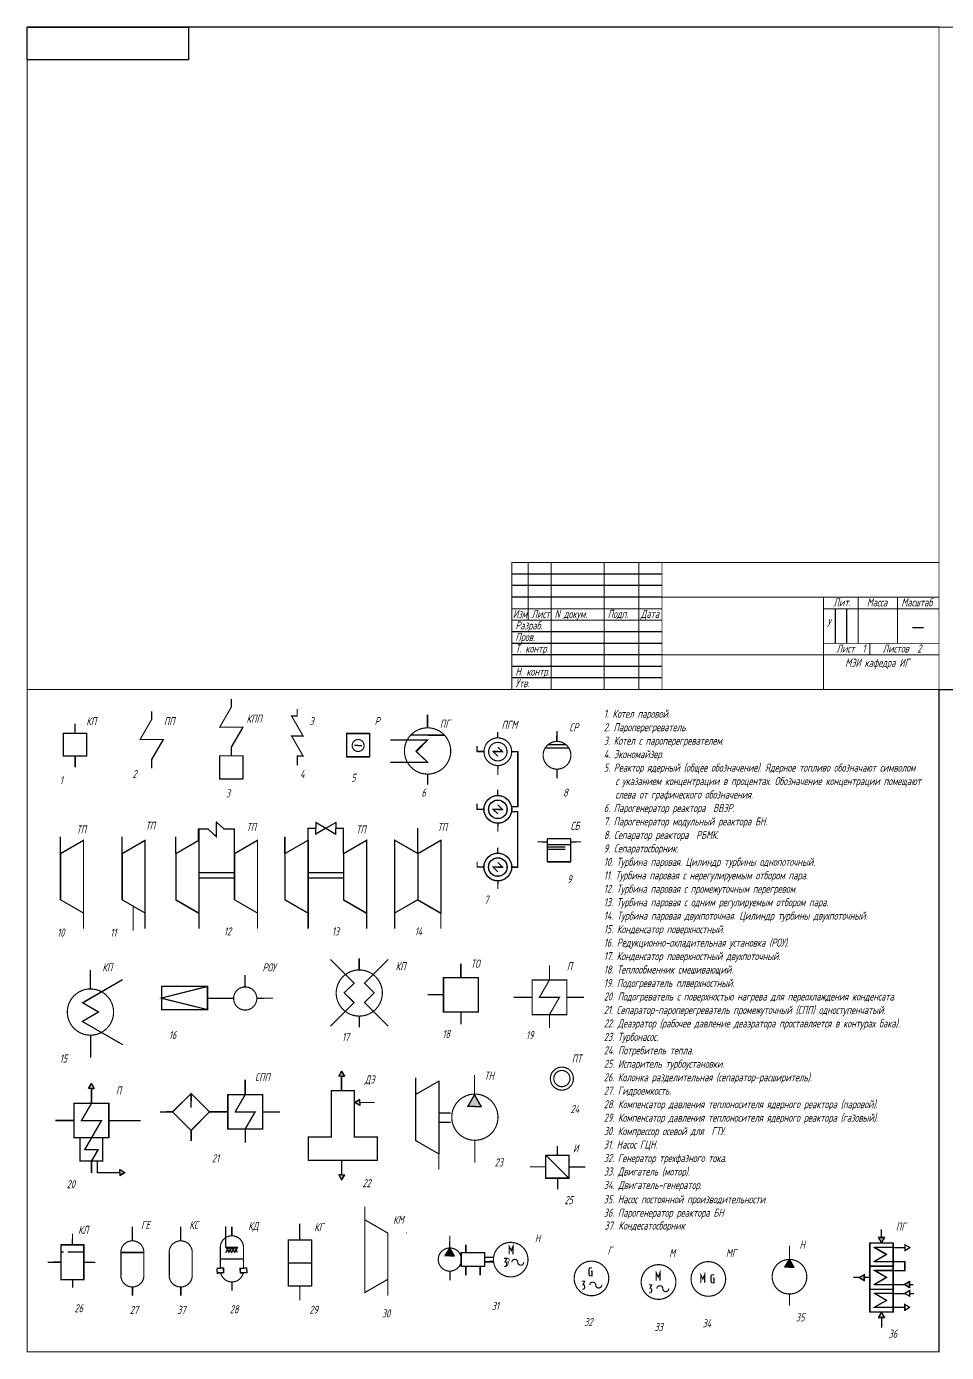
# Model space of a CAD drawing. Header units: inches. Extents: x -54 to 1606, y 287 to 862.
# Drawn here: x 816 to 1214, y 287 to 862 of the extents above; entities that cross this region are included whole.
import ezdxf

# ---------------------------------------------------------------- set-up
doc = ezdxf.new("R2010")
doc.units = ezdxf.units.IN
doc.header["$MEASUREMENT"] = 0
doc.linetypes.add('DASHED', pattern=[19.05, 12.7, -6.35])
for name, color, linetype in [('FORMAT', 7, 'Continuous'), ('LINE', 62, 'Continuous'), ('SPECIFIK', 7, 'Continuous')]:
    doc.layers.add(name, color=color, linetype=linetype)
doc.styles.add('simplex', font='simplex.shx', dxfattribs={"width": 0.7, "oblique": 15})

msp = doc.modelspace()

# ---------------------------------------------------------------- hatches: boundary and pattern name
at = {"layer": 'LINE', "ltscale": 0.6}
h = msp.add_hatch(color=256, dxfattribs=at)
h.paths.add_polyline_path([(953.71, 406.96), (952.46, 409.11), (951.22, 406.96)])
h.paths.add_polyline_path([(960.29, 396.76), (958.14, 395.52), (960.29, 394.27)])
h.paths.add_polyline_path([(952.46, 361.99), (953.71, 364.15), (951.22, 364.15)])
h.paths.add_polyline_path([(1012.94, 393.8), (1010.02, 398.86), (1007.1, 393.8)])
h = msp.add_hatch(color=256, dxfattribs=at)
h.paths.add_polyline_path([(844.05, 403.73), (842.8, 401.58), (844.05, 401.58), (845.29, 401.58)])
h.paths.add_polyline_path([(856.39, 363.94), (858.55, 365.18), (856.39, 366.43)])
h = msp.add_hatch(color=256, dxfattribs=at)
h.paths.add_polyline_path([(1185.07, 302.49), (1187.57, 302.49), (1186.32, 304.65)])
h.paths.add_polyline_path([(1187.57, 336.82), (1185.07, 336.82), (1186.32, 334.65)])
h.paths.add_polyline_path([(1176.7, 319.65), (1178.86, 318.4), (1178.86, 320.9)])
h.paths.add_polyline_path([(1198.51, 317.9), (1196.35, 316.65), (1198.51, 315.4)])
for points in [[(1001.25, 329.08), (999.31, 332.45), (997.36, 329.08)], [(1146.45, 327.52), (1144.5, 324.15), (1146.45, 324.15), (1148.39, 324.15)]]:
    msp.add_hatch(color=256, dxfattribs=at).paths.add_polyline_path(points)

# ---------------------------------------------------------------- linework, layer by layer
for p, q in [((1211.22, 574.45), (1606.22, 574.45)), ((1211.22, 287.45), (1211.22, 574.45))]:
    msp.add_line(p, q)
at = {"layer": 'FORMAT', "color": 7}
for p, q in [((1211.22, 861.45), (816.22, 861.45)), ((886.22, 847.45), (886.22, 861.45)), ((816.22, 847.45), (886.22, 847.45))]:
    msp.add_line(p, q, dxfattribs=at)
at = {"layer": 'FORMAT'}
for p, q in [((816.22, 847.45), (816.22, 861.45)), ((816.22, 861.45), (886.22, 861.45))]:
    msp.add_line(p, q, dxfattribs=at)
at = {"layer": 'FORMAT', "color": 0}
for p, q in [((1091.22, 624.45), (1026.22, 624.45)), ((1091.22, 619.45), (1026.22, 619.45)), ((1091.22, 614.45), (1026.22, 614.45)), ((1166.22, 609.45), (1166.22, 594.45)), ((1171.22, 609.45), (1171.22, 594.45)), ((1091.22, 599.45), (1026.22, 599.45)), ((1199.75, 601.35), (1204.48, 601.35)), ((1091.22, 594.45), (1026.22, 594.45)), ((1091.22, 589.45), (1026.22, 589.45)), ((1091.22, 584.45), (1026.22, 584.45)), ((1091.22, 579.45), (1026.22, 579.45))]:
    msp.add_line(p, q, dxfattribs=at)
at = {"layer": 'FORMAT', "linetype": 'Continuous', "const_width": 0.4}
for points in [[(816.22, 574.45), (1211.22, 574.45), (1211.22, 861.45), (816.22, 861.45)], [(1211.22, 574.45), (1606.22, 574.45), (1606.22, 861.45), (1211.22, 861.45)]]:
    msp.add_lwpolyline(points, close=True, dxfattribs=at)
at = {"layer": 'FORMAT', "color": 0, "linetype": 'Continuous', "const_width": 0.4}
msp.add_lwpolyline([(816.22, 574.45), (1211.22, 574.45), (1211.22, 861.45), (816.22, 861.45)], close=True, dxfattribs=at)
at = {"layer": 'FORMAT', "color": 0, "linetype": 'Continuous', "const_width": 0.5}
msp.add_lwpolyline([(1236.22, 861.45), (1236.22, 574.45), (1211.22, 574.45)], dxfattribs=at)
at = {"layer": 'FORMAT', "const_width": 0.5}
msp.add_lwpolyline([(1211.22, 861.45), (1236.22, 861.45)], dxfattribs=at)
at = {"layer": 'FORMAT', "color": 0, "const_width": 0.4}
for points in [[(1211.22, 629.45), (1026.22, 629.45), (1026.22, 574.45)], [(1033.22, 629.45), (1033.22, 604.45)], [(1043.22, 629.45), (1043.22, 574.45)], [(1066.22, 629.45), (1066.22, 574.45)], [(1081.22, 629.45), (1081.22, 574.45)], [(1091.22, 629.45), (1091.22, 574.45)], [(1091.22, 609.45), (1026.22, 609.45)], [(1211.22, 614.45), (1091.22, 614.45)], [(1161.22, 614.45), (1161.22, 574.45)], [(1211.22, 609.45), (1161.22, 609.45)], [(1176.22, 614.45), (1176.22, 594.45)], [(1193.22, 614.45), (1193.22, 594.45)], [(1091.22, 604.45), (1026.22, 604.45)], [(1211.22, 594.45), (1161.22, 594.45)], [(1181.22, 594.45), (1181.22, 589.45)], [(1211.22, 589.45), (1091.22, 589.45)]]:
    msp.add_lwpolyline(points, dxfattribs=at)
at = {"layer": 'LINE', "ltscale": 0.6}
for p, q in [((904.64, 570.22), (904.64, 566.76)), ((870.14, 564.88), (870.14, 561.41)), ((989.7, 557.79), (989.7, 563.48)), ((836.97, 555.54), (836.97, 559.54)), ((909.64, 558.1), (904.64, 549.44)), ((831.97, 545.54), (831.97, 555.54)), ((831.97, 555.54), (841.97, 555.54)), ((841.97, 555.54), (841.97, 545.54)), ((875.14, 552.75), (870.14, 544.09)), ((973.69, 552.59), (989.7, 552.59)), ((989.97, 554.72), (982.49, 554.72)), ((989.7, 552.59), (984.63, 547.79)), ((989.97, 554.72), (996.9, 554.72)), ((1020.12, 553.52), (1020.12, 555.91)), ((1045.74, 551.92), (1045.74, 554.31)), ((904.64, 549.44), (904.64, 545.68)), ((959.61, 550.2), (957.97, 550.2)), ((959.61, 550.2), (961.24, 550.2)), ((989.7, 542.99), (984.63, 547.79)), ((1011.17, 547.52), (1011.17, 549.88)), ((1014.12, 547.52), (1011.17, 547.52)), ((1020.12, 545.52), (1018.12, 547.52)), ((1020.12, 547.52), (1018.12, 547.52)), ((1020.12, 549.52), (1022.12, 547.52)), ((1020.12, 547.52), (1022.12, 547.52)), ((1026.12, 547.52), (1028.73, 547.52)), ((1028.73, 547.52), (1028.73, 523.63)), ((1040.67, 549.12), (1050.82, 549.12)), ((841.97, 545.54), (831.97, 545.54)), ((836.97, 545.54), (836.97, 540.87)), ((870.14, 544.09), (870.14, 540.34)), ((909.64, 545.68), (909.64, 535.68)), ((973.69, 542.99), (989.7, 542.99)), ((1020.12, 541.52), (1020.12, 540.11)), ((989.7, 537.79), (989.7, 533.25)), ((1045.74, 539.92), (1045.74, 538.51)), ((1020.12, 528.52), (1020.12, 530.91)), ((1020.12, 528.52), (1020.12, 530.91)), ((1011.17, 522.52), (1011.17, 524.88)), ((1011.17, 522.52), (1011.17, 524.88)), ((1020.12, 524.52), (1022.12, 522.52)), ((1020.12, 524.52), (1022.12, 522.52)), ((1028.73, 523.63), (1026.02, 523.63)), ((1014.12, 522.52), (1011.17, 522.52)), ((1014.12, 522.52), (1011.17, 522.52)), ((1020.12, 520.52), (1018.12, 522.52)), ((1020.12, 522.52), (1018.12, 522.52)), ((1020.12, 520.52), (1018.12, 522.52)), ((1020.12, 522.52), (1018.12, 522.52)), ((1020.12, 522.52), (1022.12, 522.52)), ((1020.12, 522.52), (1022.12, 522.52)), ((1028.73, 521.41), (1026.02, 521.41)), ((1028.73, 497.52), (1028.73, 521.41)), ((890.53, 514.04), (894.54, 514.04)), ((890.53, 509.24), (890.53, 514.04)), ((894.54, 514.04), (898.27, 510.57)), ((898.27, 510.57), (898.27, 516.98)), ((898.27, 516.98), (901.48, 514.04)), ((901.48, 514.04), (906.01, 514.04)), ((906.01, 503.37), (906.01, 514.04)), ((937.92, 514.31), (941.27, 514.31)), ((937.92, 509.14), (937.92, 514.31)), ((945.6, 514.31), (941.27, 516.81)), ((941.27, 516.81), (941.27, 514.35)), ((945.6, 514.31), (941.27, 511.81)), ((941.27, 511.81), (941.27, 514.27)), ((945.6, 514.31), (949.93, 516.81)), ((945.6, 514.31), (949.93, 511.81)), ((949.93, 516.81), (949.93, 514.35)), ((949.93, 514.31), (953.28, 514.31)), ((949.93, 511.81), (949.93, 514.27)), ((953.28, 503.37), (953.28, 514.31)), ((985.43, 503.37), (985.43, 514.31)), ((985.43, 503.37), (985.43, 514.31)), ((1020.12, 516.52), (1020.12, 515.11)), ((1020.12, 516.52), (1020.12, 515.11)), ((830.64, 503.37), (830.64, 510.57)), ((830.64, 503.37), (840.64, 509.14)), ((857.33, 503.37), (857.33, 510.57)), ((857.33, 503.37), (867.32, 509.14)), ((880.66, 503.37), (880.66, 510.57)), ((880.66, 503.37), (890.66, 509.14)), ((906.01, 503.37), (916.01, 509.14)), ((927.92, 503.37), (927.92, 510.57)), ((927.92, 503.37), (937.92, 509.14)), ((937.92, 509.14), (937.92, 477.6)), ((953.28, 503.37), (963.28, 509.14)), ((963.28, 509.14), (963.28, 477.6)), ((975.43, 509.14), (975.43, 477.6)), ((985.43, 503.37), (975.43, 509.14)), ((985.43, 503.37), (995.43, 509.14)), ((995.43, 509.14), (995.43, 477.6)), ((1020.12, 503.52), (1020.12, 505.91)), ((1020.12, 503.52), (1020.12, 505.91)), ((1039.19, 508.44), (1041.6, 508.44)), ((1041.6, 499.74), (1041.6, 509.74)), ((1051.6, 509.74), (1041.6, 509.74)), ((1041.6, 507.3), (1051.6, 507.3)), ((1051.6, 509.74), (1051.6, 499.74)), ((1051.6, 508.44), (1054.02, 508.44)), ((830.64, 503.37), (830.64, 483.37)), ((857.33, 503.37), (857.33, 483.37)), ((880.66, 503.37), (880.66, 483.37)), ((906.01, 503.37), (906.01, 483.37)), ((927.92, 503.37), (927.92, 483.37)), ((953.28, 503.37), (953.28, 483.37)), ((985.43, 503.37), (985.43, 483.37)), ((985.43, 503.37), (985.43, 483.37)), ((890.53, 495.1), (906.01, 495.1)), ((937.92, 495.1), (953.28, 495.1)), ((1014.12, 497.52), (1011.17, 497.52)), ((1014.12, 497.52), (1011.17, 497.52)), ((1020.12, 497.52), (1018.12, 497.52)), ((1020.12, 495.52), (1018.12, 497.52)), ((1020.12, 497.52), (1018.12, 497.52)), ((1020.12, 495.52), (1018.12, 497.52)), ((1020.12, 499.52), (1022.12, 497.52)), ((1020.12, 499.52), (1022.12, 497.52)), ((1020.12, 497.52), (1022.12, 497.52)), ((1020.12, 497.52), (1022.12, 497.52)), ((1026.12, 497.52), (1028.73, 497.52)), ((1051.6, 499.74), (1041.6, 499.74)), ((890.66, 492.84), (906.01, 492.84)), ((937.92, 492.84), (953.28, 492.84)), ((1020.12, 491.52), (1020.12, 490.11)), ((1020.12, 491.52), (1020.12, 490.11)), ((880.66, 483.37), (890.66, 477.6)), ((927.92, 483.37), (937.92, 477.6)), ((953.28, 483.37), (963.28, 477.6)), ((985.43, 483.37), (975.43, 477.6)), ((985.43, 483.37), (995.43, 477.6)), ((937.92, 477.6), (937.92, 470.83)), ((963.28, 477.6), (963.28, 470.83)), ((957.85, 447.2), (947.62, 457.43)), ((960.1, 452.99), (960.1, 457.89)), ((962.36, 447.2), (972.59, 457.43)), ((1004.14, 449.62), (1004.14, 455.66)), ((840.16, 438.74), (857.48, 448.74)), ((843.67, 444.69), (843.67, 452.82)), ((910.7, 445.55), (910.7, 450.69)), ((996.64, 449.62), (1011.64, 449.62)), ((996.64, 434.62), (996.64, 449.62)), ((1011.64, 449.62), (1011.64, 434.62)), ((894.41, 445.75), (874.41, 440.75)), ((894.41, 445.75), (874.41, 445.75)), ((874.41, 445.75), (874.41, 435.75)), ((894.41, 435.75), (894.41, 445.75)), ((953.6, 442.96), (957.85, 447.2)), ((953.6, 443.02), (957.85, 438.78)), ((966.6, 442.96), (962.36, 447.2)), ((966.6, 443.02), (962.36, 438.78)), ((847.18, 434.69), (840.16, 438.74)), ((874.41, 440.75), (894.41, 435.75)), ((894.41, 440.75), (905.71, 440.75)), ((915.7, 440.75), (918.71, 440.75)), ((957.85, 438.78), (947.62, 428.55)), ((962.36, 438.78), (972.59, 428.55)), ((996.64, 442.12), (989.76, 442.12)), ((847.18, 434.69), (840.16, 430.63)), ((874.41, 435.75), (894.41, 435.75)), ((960.1, 432.99), (960.1, 428.21)), ((1011.64, 434.62), (996.64, 434.62)), ((1004.14, 434.62), (1004.14, 429.49)), ((840.16, 430.63), (857.48, 420.63)), ((843.67, 424.69), (843.67, 414.95)), ((951.22, 406.96), (952.46, 409.11)), ((952.46, 409.11), (953.71, 406.96)), ((953.71, 406.96), (952.46, 409.11)), ((842.8, 401.58), (844.05, 403.73)), ((844.05, 403.73), (845.29, 401.58)), ((845.29, 401.58), (844.05, 403.73)), ((910.73, 398.94), (910.73, 405.34)), ((952.46, 406.96), (951.22, 406.96)), ((952.46, 400.55), (952.46, 406.96)), ((952.46, 406.96), (953.71, 406.96)), ((994.56, 404.77), (994.56, 373.23)), ((844.05, 401.58), (842.8, 401.58)), ((844.05, 401.58), (844.05, 395.17)), ((844.05, 395.17), (844.05, 401.58)), ((844.05, 401.58), (845.29, 401.58)), ((887.24, 399.42), (887.24, 396.27)), ((903.23, 383.94), (903.23, 398.94)), ((903.23, 398.94), (918.23, 398.94)), ((910.73, 398.94), (906.4, 391.44)), ((918.23, 398.94), (918.23, 383.94)), ((947.97, 400.55), (947.97, 380.55)), ((957.97, 400.55), (947.97, 400.55)), ((957.97, 380.55), (957.97, 400.55)), ((960.29, 396.76), (958.14, 395.52)), ((958.14, 395.52), (960.29, 396.76)), ((960.29, 395.52), (960.29, 396.76)), ((1007.1, 393.8), (1010.02, 398.86)), ((1010.02, 398.86), (1012.94, 393.8)), ((1012.94, 393.8), (1010.02, 398.86)), ((836.55, 380.17), (836.55, 395.17)), ((836.55, 395.17), (851.55, 395.17)), ((844.05, 395.17), (839.72, 387.67)), ((844.05, 395.17), (839.72, 387.67)), ((851.55, 395.17), (851.55, 380.17)), ((879.24, 391.42), (876.66, 391.42)), ((903.23, 391.44), (895.22, 391.44)), ((906.4, 391.44), (915.06, 391.44)), ((910.73, 383.94), (915.06, 391.44)), ((918.23, 391.44), (925.65, 391.44)), ((960.29, 394.27), (958.14, 395.52)), ((960.29, 395.52), (960.29, 394.27)), ((994.56, 391), (999.64, 391)), ((1010.02, 393.8), (1007.1, 393.8)), ((1010.02, 393.8), (1012.94, 393.8)), ((836.55, 387.67), (828.54, 387.67)), ((839.72, 387.67), (848.38, 387.67)), ((839.72, 387.67), (848.38, 387.67)), ((848.38, 387.67), (841.16, 375.17)), ((841.16, 375.17), (848.38, 387.67)), ((851.55, 387.67), (858.96, 387.67)), ((858.96, 387.67), (865.37, 387.67)), ((994.56, 387), (999.64, 387)), ((851.55, 380.17), (836.55, 380.17)), ((839.05, 380.17), (839.05, 370.17)), ((849.05, 370.17), (849.05, 380.24)), ((887.24, 383.42), (887.24, 378.83)), ((918.23, 383.94), (903.23, 383.94)), ((910.73, 383.94), (910.73, 378.13)), ((947.97, 380.55), (937.97, 380.55)), ((937.97, 380.55), (937.97, 370.55)), ((967.97, 380.55), (957.97, 380.55)), ((967.97, 370.55), (967.97, 380.55)), ((841.16, 375.17), (846.93, 375.17)), ((846.93, 375.17), (844.05, 370.17)), ((1045.94, 372.66), (1045.94, 376.66)), ((839.05, 370.17), (849.05, 370.17)), ((844.05, 370.17), (844.05, 365.09)), ((844.05, 370.17), (844.05, 365.09)), ((846.54, 370.2), (846.54, 365.18)), ((937.97, 370.55), (967.97, 370.55)), ((952.46, 370.55), (952.46, 364.15)), ((1040.94, 372.66), (1050.94, 362.66)), ((1040.94, 372.66), (1050.94, 372.66)), ((1040.94, 362.66), (1040.94, 372.66)), ((1050.94, 372.66), (1050.94, 362.66)), ((846.54, 365.18), (856.39, 365.18)), ((856.39, 365.18), (856.39, 366.43)), ((856.39, 366.43), (858.55, 365.18)), ((856.39, 365.18), (856.39, 363.94)), ((858.55, 365.18), (856.39, 363.94)), ((856.39, 363.94), (858.55, 365.18)), ((951.22, 364.15), (952.46, 361.99)), ((952.46, 364.15), (951.22, 364.15)), ((952.46, 364.15), (953.71, 364.15)), ((953.71, 364.15), (952.46, 361.99)), ((952.46, 361.99), (953.71, 364.15)), ((1050.94, 362.66), (1040.94, 362.66)), ((1045.94, 362.66), (1045.94, 357.99)), ((1050.94, 367.66), (1058.02, 367.66)), ((861.82, 335.58), (861.82, 339.48)), ((882.75, 335.58), (882.75, 339.48)), ((902.33, 332.78), (902.33, 341.74)), ((904.94, 337.76), (904.94, 341.65)), ((934.38, 335.99), (934.38, 342.92)), ((980.63, 338.92), (980.37, 339.07)), ((1186.32, 336.82), (1186.32, 340.55)), ((830.86, 333.78), (830.86, 318.78)), ((840.86, 333.78), (830.86, 333.78)), ((835.86, 333.78), (835.86, 336.34)), ((840.86, 318.78), (840.86, 333.78)), ((929.38, 315.99), (929.38, 335.99)), ((929.38, 335.99), (939.38, 335.99)), ((939.38, 335.99), (939.38, 315.99)), ((999.31, 332.45), (999.31, 335.27)), ((1006.19, 333.83), (1006.19, 330.45)), ((1181.32, 304.65), (1181.32, 334.65)), ((1181.32, 334.65), (1191.32, 334.65)), ((1187.57, 336.82), (1185.07, 336.82)), ((1185.07, 336.82), (1186.32, 334.65)), ((1186.32, 334.65), (1187.57, 336.82)), ((1191.32, 334.65), (1191.32, 304.65)), ((1196.45, 333.9), (1196.45, 331.4)), ((1198.62, 332.65), (1196.45, 333.9)), ((856.82, 330.58), (866.82, 330.58)), ((863.32, 330.58), (856.82, 330.58)), ((856.82, 330.58), (856.82, 320.58)), ((863.32, 330.58), (866.82, 330.58)), ((877.75, 330.58), (877.75, 320.58)), ((899.94, 327.76), (909.94, 327.76)), ((902.33, 332.78), (903.58, 330.61)), ((902.33, 330.59), (903.58, 332.76)), ((902.34, 332.76), (907.31, 332.76)), ((904.83, 332.78), (903.58, 330.61)), ((904.83, 330.59), (903.58, 332.76)), ((904.83, 332.78), (906.08, 330.61)), ((904.83, 330.59), (906.08, 332.76)), ((907.33, 332.78), (906.08, 330.61)), ((907.33, 330.59), (906.08, 332.76)), ((997.36, 329.08), (999.31, 332.45)), ((999.31, 329.08), (997.36, 329.08)), ((999.31, 332.45), (1001.25, 329.08)), ((1001.25, 329.08), (999.31, 332.45)), ((999.31, 329.08), (1001.25, 329.08)), ((1004.31, 330.45), (1014.31, 330.45)), ((1004.31, 327.45), (1004.31, 330.45)), ((1014.23, 328.43), (1018.19, 328.43)), ((1014.31, 330.45), (1014.31, 324.45)), ((1144.5, 324.15), (1146.45, 327.52)), ((1146.45, 327.52), (1148.39, 324.15)), ((1148.39, 324.15), (1146.45, 327.52)), ((1188.51, 329.65), (1183.32, 332.65)), ((1188.51, 329.65), (1183.32, 332.65)), ((1183.32, 332.65), (1188.51, 329.65)), ((1191.32, 332.65), (1183.32, 332.65)), ((1188.51, 329.65), (1183.32, 326.65)), ((1191.32, 332.65), (1196.45, 332.65)), ((1196.45, 331.4), (1198.62, 332.65)), ((830.86, 326.28), (827.62, 326.28)), ((840.86, 326.28), (843.6, 326.28)), ((898.52, 323.73), (899.93, 323.72)), ((898.52, 322.27), (898.52, 323.25)), ((898.52, 322.27), (898.52, 321.29)), ((898.52, 321.77), (899.92, 321.77)), ((901.33, 321.77), (899.92, 321.77)), ((901.33, 323.72), (899.93, 323.72)), ((901.33, 322.74), (901.33, 323.72)), ((901.33, 322.74), (901.33, 321.77)), ((908.55, 323.72), (909.95, 323.72)), ((908.55, 322.74), (908.55, 323.72)), ((908.55, 322.74), (908.56, 321.77)), ((908.56, 321.77), (909.96, 321.77)), ((911.36, 323.73), (909.95, 323.72)), ((911.36, 321.77), (909.96, 321.77)), ((911.37, 322.75), (911.36, 323.73)), ((911.37, 322.75), (911.36, 321.77)), ((929.38, 325.99), (939.38, 325.99)), ((999.31, 322.45), (999.31, 318.47)), ((1004.31, 324.45), (1004.31, 327.45)), ((1014.31, 324.45), (1004.31, 324.45)), ((1006.19, 324.45), (1006.19, 320.63)), ((1012.42, 324.45), (1012.42, 320.63)), ((1014.23, 326.47), (1018.19, 326.47)), ((1146.45, 324.15), (1144.5, 324.15)), ((1146.45, 324.15), (1148.39, 324.15)), ((1181.32, 324.65), (1191.32, 324.65)), ((1183.32, 326.65), (1196.35, 326.65)), ((1188.51, 319.65), (1183.32, 322.65)), ((1191.32, 322.65), (1183.32, 322.65)), ((1191.32, 322.65), (1196.35, 322.65)), ((1196.35, 326.65), (1196.35, 322.65)), ((830.86, 318.78), (840.86, 318.78)), ((835.86, 318.78), (835.86, 315.34)), ((904.94, 317.76), (904.94, 314)), ((939.38, 315.99), (929.38, 315.99)), ((1176.7, 319.65), (1174.23, 319.65)), ((1178.86, 320.9), (1176.7, 319.65)), ((1176.7, 319.65), (1178.86, 318.4)), ((1178.86, 318.4), (1178.86, 320.9)), ((1181.32, 319.65), (1178.86, 319.65)), ((1188.51, 319.65), (1183.32, 316.65)), ((1183.32, 316.65), (1196.35, 316.65)), ((1198.51, 317.9), (1196.35, 316.65)), ((1196.35, 316.65), (1198.51, 315.4)), ((1198.51, 315.4), (1198.51, 317.9)), ((1198.51, 316.65), (1200.05, 316.65)), ((861.82, 315.58), (861.82, 311.82)), ((882.75, 315.58), (882.75, 311.82)), ((1181.32, 314.65), (1191.32, 314.65)), ((1188.51, 309.79), (1183.32, 312.79)), ((1191.32, 312.79), (1183.32, 312.79)), ((1191.32, 312.79), (1196.45, 312.79)), ((1198.62, 314.04), (1196.45, 312.79)), ((1196.45, 312.79), (1198.62, 311.54)), ((1198.62, 311.54), (1198.62, 314.04)), ((1198.62, 312.79), (1200.26, 312.79)), ((1191.32, 304.65), (1181.32, 304.65)), ((1188.51, 309.79), (1183.32, 306.79)), ((1183.32, 306.79), (1196.35, 306.79)), ((1186.32, 304.65), (1185.07, 302.49)), ((1187.57, 302.49), (1186.32, 304.65)), ((1198.51, 306.79), (1196.35, 308.04)), ((1196.35, 308.04), (1196.35, 305.54)), ((1196.35, 305.54), (1198.51, 306.79)), ((1185.07, 302.49), (1187.57, 302.49)), ((1186.32, 302.49), (1186.32, 297.98))]:
    msp.add_line(p, q, dxfattribs=at)
at = {"layer": 'LINE', "linetype": 'DASHED', "ltscale": 0.6}
for p, q in [((1041.93, 550.55), (1049.56, 550.55)), ((1041.6, 506.3), (1051.6, 506.3)), ((1041.6, 505.3), (1051.6, 505.3)), ((830.85, 330.83), (831.96, 330.83)), ((833.89, 330.83), (840.86, 330.83))]:
    msp.add_line(p, q, dxfattribs=at)
at = {"layer": 'LINE', "ltscale": 0.6, "const_width": 0.5}
for points in [[(904.64, 570.22), (904.64, 566.76), (899.64, 558.1), (909.64, 558.1), (904.64, 549.44), (904.64, 545.68), (909.64, 545.68), (909.64, 535.68), (899.64, 535.68), (899.64, 545.68), (904.64, 545.68)], [(870.14, 564.88), (870.14, 561.41), (865.14, 552.75), (875.14, 552.75), (870.14, 544.09), (870.14, 540.34)], [(933.22, 565.93), (933.22, 562.99), (930.76, 562.99), (935.76, 554.33), (930.76, 554.33), (935.76, 545.67), (933.26, 545.67), (933.26, 541.65)], [(989.7, 557.79), (989.7, 563.48)], [(836.97, 555.54), (836.97, 559.54)], [(973.69, 552.59), (989.7, 552.59), (984.9, 547.53), (989.7, 542.99), (973.69, 542.99)], [(982.49, 554.72), (996.9, 554.72)], [(1020.12, 553.52), (1020.12, 555.91)], [(1045.74, 551.92), (1045.74, 556.4)], [(836.97, 545.54), (836.97, 540.87)], [(957.97, 550.2), (961.24, 550.2)], [(1011.17, 549.88), (1011.17, 547.52), (1014.12, 547.52)], [(1020.12, 549.52), (1022.12, 547.52), (1018.12, 547.52), (1020.12, 545.52)], [(1026.12, 547.52), (1028.73, 547.52), (1028.73, 523.63), (1026.02, 523.63)], [(1040.67, 549.12), (1050.82, 549.12)], [(1020.12, 541.52), (1020.12, 537.38)], [(1045.74, 539.92), (1045.74, 536.02)], [(989.7, 537.79), (989.7, 533.25)], [(1020.12, 530.91), (1020.12, 528.52)], [(1011.17, 524.88), (1011.17, 522.52), (1014.12, 522.52)], [(1020.12, 524.52), (1022.12, 522.52), (1018.12, 522.52), (1020.12, 520.52)], [(890.66, 509.14), (890.66, 514.04), (894.54, 514.04), (898.27, 510.57), (898.27, 516.98), (901.48, 514.04), (906.01, 514.04), (906.01, 483.37), (916.01, 477.6), (916.01, 509.14), (906.01, 503.37)], [(945.6, 514.31), (949.93, 516.81), (949.93, 511.81), (941.27, 516.81), (941.27, 511.81), (945.6, 514.31)], [(1026.02, 521.41), (1028.73, 521.41), (1028.73, 497.52), (1026.12, 497.52)], [(937.92, 509.14), (937.92, 514.31), (941.27, 514.27)], [(949.93, 514.35), (953.28, 514.35), (953.28, 483.37), (963.28, 477.6), (963.28, 509.14), (953.28, 503.37)], [(985.43, 514.31), (985.43, 483.37)], [(1020.12, 516.52), (1020.12, 512.81)], [(830.64, 510.57), (830.64, 483.37), (840.64, 477.6), (840.64, 509.14), (830.64, 503.37)], [(857.33, 510.57), (857.33, 483.37), (867.32, 477.6), (867.32, 509.14), (857.33, 503.37)], [(880.66, 510.57), (880.66, 483.37), (890.66, 477.6), (890.66, 509.14), (880.66, 503.37)], [(927.92, 510.57), (927.92, 483.37), (937.92, 477.6), (937.92, 509.14), (927.92, 503.37)], [(1020.12, 505.91), (1020.12, 503.52)], [(1041.6, 508.44), (1037.17, 508.44)], [(1041.6, 507.3), (1051.6, 507.3)], [(1051.6, 508.44), (1056.16, 508.44)], [(1011.17, 499.88), (1011.17, 497.52), (1014.12, 497.52)], [(890.66, 495.1), (906.01, 495.1)], [(937.92, 495.1), (953.28, 495.1)], [(1020.12, 499.52), (1022.12, 497.52), (1018.12, 497.52), (1020.12, 495.52)], [(890.66, 492.84), (906.01, 492.84)], [(937.92, 492.84), (953.28, 492.84)], [(1020.12, 491.52), (1020.12, 487.95)], [(840.64, 477.6), (840.64, 470.83)], [(862.13, 480.43), (862.13, 470.03)], [(867.32, 477.6), (867.32, 470.83)], [(890.66, 477.6), (890.66, 470.83)], [(916.01, 477.6), (916.01, 470.83)], [(937.92, 477.6), (937.92, 470.83)], [(963.28, 477.6), (963.28, 470.83)], [(975.43, 477.6), (975.43, 470.83)], [(995.43, 477.6), (995.43, 470.83)], [(947.62, 457.43), (957.85, 447.2), (953.6, 443.02), (957.85, 438.78), (947.62, 428.55)], [(960.1, 452.99), (960.1, 457.89)], [(972.59, 457.43), (962.36, 447.2), (966.57, 442.99), (962.36, 438.78), (972.59, 428.55)], [(1004.14, 449.62), (1004.14, 455.66)], [(1042.48, 454.99), (1042.48, 448.59), (1038.15, 441.09), (1046.81, 441.09), (1042.48, 433.59), (1042.48, 427.78)], [(857.48, 448.74), (840.16, 438.74), (847.18, 434.69), (840.16, 430.63), (857.48, 420.63)], [(843.67, 444.69), (843.67, 452.82)], [(910.7, 445.55), (910.7, 450.69)], [(894.41, 445.75), (874.41, 440.75), (894.41, 435.75)], [(996.64, 442.12), (989.76, 442.12)], [(894.41, 440.75), (905.7, 440.61)], [(915.7, 440.75), (922.76, 440.75)], [(1034.98, 441.09), (1026.97, 441.09)], [(1049.98, 441.09), (1057.4, 441.09)], [(960.1, 432.99), (960.1, 428.21)], [(1004.14, 434.62), (1004.14, 429.49)], [(843.67, 424.69), (843.67, 414.95)], [(910.73, 405.34), (910.73, 398.94), (906.4, 391.44), (915.06, 391.44), (910.73, 383.94), (910.73, 378.13)], [(952.46, 400.55), (952.46, 406.96)], [(984.56, 406.2), (984.56, 379), (994.56, 373.23), (994.56, 404.77), (984.56, 399)], [(1010.03, 399.38), (1010.03, 407.44)], [(844.05, 401.58), (844.05, 395.17), (839.72, 387.67), (848.38, 387.67), (841.16, 375.17), (846.93, 375.17), (844.05, 370.17), (844.05, 365.09)], [(887.24, 399.42), (887.24, 393.33)], [(879.24, 391.42), (873.72, 391.42)], [(895.24, 391.42), (903.23, 391.42)], [(918.23, 391.44), (925.65, 391.44)], [(960.29, 395.52), (966.7, 395.52)], [(994.56, 391), (999.64, 391)], [(836.55, 387.67), (828.54, 387.67)], [(851.55, 387.67), (865.37, 387.67)], [(994.56, 387), (999.64, 387)], [(839.05, 380.17), (839.05, 370.17), (849.05, 370.17), (849.05, 380.17)], [(887.24, 383.42), (887.24, 378.83)], [(1010.18, 379.14), (1010.18, 369.4)], [(994.56, 373.23), (994.56, 366.46)], [(1045.94, 372.66), (1045.94, 376.66)], [(846.54, 370.17), (846.54, 365.18), (856.39, 365.18)], [(952.46, 370.55), (952.46, 364.15)], [(1040.94, 367.66), (1034, 367.66)], [(1040.94, 372.66), (1050.94, 362.66)], [(1050.94, 367.66), (1058.02, 367.66)], [(1045.94, 362.66), (1045.94, 357.99)], [(962.49, 344.69), (962.49, 350.39)], [(861.82, 335.58), (861.82, 341.65)], [(882.75, 335.58), (882.75, 341.65)], [(902.33, 341.74), (902.34, 332.76), (907.31, 332.76), (906.08, 330.61), (904.84, 332.76), (903.58, 330.61), (902.34, 332.76)], [(904.94, 337.76), (904.94, 341.65)], [(934.38, 335.99), (934.38, 342.92)], [(1186.32, 336.82), (1186.32, 340.55)], [(835.86, 333.78), (835.86, 338.68)], [(902.33, 330.59), (903.58, 332.76), (904.83, 330.59), (906.08, 332.76), (907.33, 330.59)], [(999.31, 332.45), (999.31, 337.79)], [(1006.19, 330.45), (1006.19, 333.83)], [(1025.04, 329.68), (1025.04, 333.18), (1025.92, 331.31), (1026.7, 333.27), (1026.7, 329.71)], [(1146.45, 327.52), (1146.45, 333.42)], [(856.82, 330.58), (866.82, 330.58)], [(856.82, 320.58), (856.82, 330.58)], [(866.82, 330.58), (866.82, 320.58)], [(877.75, 320.58), (877.75, 330.58)], [(887.75, 330.58), (887.75, 320.58)], [(899.94, 332.76), (899.94, 323.72)], [(899.94, 327.76), (909.94, 327.76)], [(909.94, 332.76), (909.94, 323.72)], [(1014.23, 328.43), (1018.19, 328.43)], [(1022.8, 327.97), (1023.98, 327.97), (1023.26, 326.46), (1023.56, 326.49), (1023.92, 325.86), (1023.95, 325.07), (1023.56, 324.47), (1022.89, 324.47)], [(1196.45, 332.65), (1183.32, 332.65), (1188.51, 329.65), (1183.32, 326.65), (1196.35, 326.65), (1196.35, 322.65), (1183.32, 322.65), (1188.51, 319.65), (1183.32, 316.65), (1196.35, 316.65)], [(830.86, 326.28), (825.17, 326.28)], [(840.86, 326.28), (845.84, 326.28)], [(929.38, 325.99), (939.38, 325.99)], [(999.31, 322.45), (999.31, 318.47)], [(1006.19, 324.45), (1006.19, 320.63)], [(1012.42, 324.45), (1012.42, 320.63)], [(1014.23, 326.47), (1018.22, 326.81)], [(1060.98, 323.89), (1059.96, 323.89), (1059.59, 323.35), (1059.59, 320.99), (1059.96, 320.42), (1060.92, 320.42), (1060.92, 322.38), (1060.47, 322.38)], [(1088.7, 318.25), (1088.7, 321.75), (1089.58, 319.88), (1090.36, 321.85), (1090.36, 318.28)], [(1108.04, 317.36), (1108.04, 320.87), (1108.92, 318.99), (1109.7, 320.96), (1109.7, 317.39)], [(1181.32, 324.65), (1191.32, 324.65)], [(835.86, 318.78), (835.86, 315.34)], [(904.94, 317.76), (904.94, 314)], [(934.38, 315.99), (934.38, 309.84)], [(972.49, 318.92), (972.49, 311.77)], [(1056.57, 318.12), (1057.75, 318.12), (1057.02, 316.61), (1057.33, 316.64), (1057.69, 316), (1057.72, 315.22), (1057.33, 314.61), (1056.66, 314.61)], [(1085.62, 316.54), (1086.8, 316.54), (1086.08, 315.03), (1086.38, 315.06), (1086.74, 314.43), (1086.77, 313.64), (1086.38, 313.04), (1085.71, 313.04)], [(1113.85, 320.86), (1112.82, 320.86), (1112.45, 320.32), (1112.45, 317.96), (1112.82, 317.4), (1113.79, 317.4), (1113.79, 319.36), (1113.33, 319.36)], [(1176.7, 319.65), (1174.23, 319.65)], [(1181.32, 319.65), (1178.86, 319.65)], [(1198.51, 316.65), (1200.05, 316.65)], [(861.82, 315.58), (861.82, 311.82)], [(882.75, 315.58), (882.75, 311.82)], [(1146.45, 312.52), (1146.45, 307.52)], [(1181.32, 314.65), (1191.32, 314.65)], [(1196.45, 312.79), (1183.32, 312.79), (1188.51, 309.79), (1183.32, 306.79), (1196.35, 306.79)], [(1198.62, 312.79), (1200.26, 312.79)], [(1186.32, 302.49), (1186.32, 297.98)]]:
    msp.add_lwpolyline(points, dxfattribs=at)
for points in [[(996.27, 540.25, 16.940335), (994.32, 538.92, 0.059031)], [(961.57, 548.49, 9.913442), (960.75, 547.86, 0.100873)], [(1024.57, 543.49, 14.295033), (1023.29, 542.42, 0.069954)], [(1023.17, 544.93, 18.978077), (1022.56, 544.35, 0.052692)], [(1051.03, 543.08, 20.944495), (1050.39, 542.13, 0.047745)], [(1023.49, 517.56, 17.244686), (1022.26, 516.92, 0.057989)], [(1022.9, 519.65, 9.945442), (1021.56, 518.79, 0.100549)], [(1024.73, 493.68, 12.193739), (1023.25, 492.4, 0.082009)], [(1022.64, 494.42, 8.938959), (1021.06, 493.63, 0.11187)], [(970.09, 443.38, 23.466991), (970.02, 441.68, 0.042613)], [(853.65, 433.95, 15.140289), (853.11, 431.37, 0.066049)], [(912.15, 435.77, 6.418043), (909.1, 435.82, 0.155811)], [(1051.2, 402.14, 13.687176), (1049.99, 401.34, 0.073061)], [(1050.82, 403.98, 9.238763), (1049.76, 402.92, 0.10824)], [(1017.61, 382.44, 22.066643), (1016.28, 381.21, 0.045317)], [(1030.04, 321.34, 12.978535), (1027.99, 320.31, 0.07705)], [(995.17, 324.64, 17.070457), (994.63, 325.68, 0.058581)], [(1152.6, 315.74, 13.085088), (1151.03, 314.09, 0.076423)], [(1066.83, 315, 13.085088), (1065.26, 313.35, 0.076423)], [(1095.89, 313.42, 13.085088), (1094.31, 311.77, 0.076423)], [(1117.46, 314.77, 13.085088), (1115.89, 313.12, 0.076423)]]:
    msp.add_lwpolyline(points, format="xyb", close=True, dxfattribs=at)
at = {"layer": 'LINE', "ltscale": 0.6}
for points, const_width in [([(831.97, 555.54), (841.97, 555.54), (841.97, 545.54), (831.97, 545.54)], 0.5), ([(954.61, 555.32), (964.61, 555.32), (964.61, 545.32), (954.61, 545.32)], 0.5), ([(975.43, 509.14), (985.43, 503.37), (995.43, 509.14), (995.43, 477.6), (985.43, 483.37), (975.43, 477.6)], 0.5), ([(1041.6, 509.74), (1051.6, 509.74), (1051.6, 499.74), (1041.6, 499.74)], 0.5), ([(996.64, 434.62), (1011.64, 434.62), (1011.64, 449.62), (996.64, 449.62)], 0.5), ([(1034.98, 448.59), (1049.98, 448.59), (1049.98, 433.59), (1034.98, 433.59)], 0.5), ([(874.41, 435.75), (894.41, 435.75), (894.41, 445.75), (874.41, 445.75)], 0.5), ([(951.22, 406.96), (952.46, 409.11), (953.71, 406.96)], 0.32), ([(879.24, 391.42), (887.24, 399.42), (895.24, 391.42), (887.24, 383.42)], 0.5), ([(903.23, 398.94), (918.23, 398.94), (918.23, 383.94), (903.23, 383.94)], 0.5), ([(947.97, 400.55), (957.97, 400.55), (957.97, 380.55), (967.97, 380.55), (967.97, 370.55), (937.97, 370.55), (937.97, 380.55), (947.97, 380.55)], 0.5), ([(960.29, 396.76), (958.14, 395.52), (960.29, 394.27)], 0.32), ([(1010.02, 398.86), (1007.1, 393.8), (1012.94, 393.8)], 0.5), ([(836.55, 395.17), (851.55, 395.17), (851.55, 380.17), (836.55, 380.17)], 0.5), ([(1040.94, 372.66), (1050.94, 372.66), (1050.94, 362.66), (1040.94, 362.66)], 0.5), ([(856.39, 363.94), (856.39, 366.43), (858.55, 365.18)], 0.32), ([(951.22, 364.15), (953.71, 364.15), (952.46, 361.99)], 0.32), ([(962.49, 344.69), (962.49, 313.15), (972.49, 318.92), (972.49, 338.92)], 0.5), ([(830.86, 333.78), (840.86, 333.78), (840.86, 318.78), (830.86, 318.78)], 0.5), ([(929.38, 335.99), (939.38, 335.99), (939.38, 315.99), (929.38, 315.99)], 0.5), ([(1181.32, 334.65), (1191.32, 334.65), (1191.32, 304.65), (1181.32, 304.65)], 0.5), ([(1186.32, 337.07), (1187.57, 337.07), (1186.32, 334.9), (1185.07, 337.07)], 0.5), ([(1196.45, 332.65), (1196.45, 333.9), (1198.62, 332.65), (1196.45, 331.4)], 0.5), ([(999.31, 332.45), (997.36, 329.08), (1001.25, 329.08)], 0.5), ([(1004.31, 330.45), (1014.31, 330.45), (1014.31, 324.45), (1004.31, 324.45)], 0.5), ([(1144.5, 324.15), (1146.45, 327.52), (1148.39, 324.15)], 0.5), ([(898.52, 323.73), (901.33, 323.73), (901.33, 321.77), (898.52, 321.76)], 0.5), ([(908.55, 323.72), (911.37, 323.72), (911.36, 321.77), (908.56, 321.76)], 0.5), ([(1178.86, 319.65), (1178.86, 320.9), (1176.7, 319.65), (1178.86, 318.4)], 0.5), ([(1198.51, 316.65), (1198.51, 317.9), (1196.35, 316.65), (1198.51, 315.4)], 0.5), ([(1198.62, 312.79), (1198.62, 314.04), (1196.45, 312.79), (1198.62, 311.54)], 0.5), ([(1186.32, 302.26), (1187.57, 302.26), (1186.32, 304.42), (1185.07, 302.26)], 0.5), ([(1196.35, 306.79), (1196.35, 308.04), (1198.51, 306.79), (1196.35, 305.54)], 0.5)]:
    msp.add_lwpolyline(points, close=True, dxfattribs=dict(at, const_width=const_width))
for points in [[(954.61, 555.32), (954.61, 545.32), (964.61, 545.32), (964.61, 555.32)], [(879.24, 391.42), (887.24, 383.42), (895.24, 391.42), (887.24, 399.42)]]:
    msp.add_lwpolyline(points, close=True, dxfattribs=at)
at = {"layer": 'LINE', "ltscale": 0.6, "const_width": 0.5}
for points in [[(866.82, 330.58, 1), (856.82, 330.58, 1)], [(887.75, 330.58, 1), (877.75, 330.58, 1)], [(909.94, 332.76, 1), (899.94, 332.76, 1)], [(1028.76, 326.27, 1), (1026.2, 326.27, 1)], [(900.04, 321.77, 0.819501), (909.84, 321.77, 0.819501)], [(1028.76, 326.27, 1), (1031.31, 326.27, 1)], [(856.82, 320.58, 1), (866.82, 320.58, 1)], [(877.75, 320.58, 1), (887.75, 320.58, 1)], [(1062.52, 316.41, 1), (1059.97, 316.41, 1)], [(1062.52, 316.41, 1), (1065.08, 316.41, 1)], [(1091.58, 314.84, 1), (1089.02, 314.84, 1)], [(1091.58, 314.84, 1), (1094.13, 314.84, 1)]]:
    msp.add_lwpolyline(points, format="xyb", dxfattribs=at)
at = {"layer": 'LINE', "ltscale": 0.6}
for centre, radius in [((1020.12, 522.52), 6), ((1020.12, 522.52), 4), ((1020.12, 497.52), 6), ((1020.12, 497.52), 4)]:
    msp.add_circle(centre, radius, dxfattribs=at)
at = {"layer": 'SPECIFIK', "const_width": 0.5}
msp.add_lwpolyline([(816.22, 287.45), (816.22, 574.45), (1211.22, 574.45), (1211.22, 287.45)], close=True, dxfattribs=at)

# ---------------------------------------------------------------- texts
at = {"ltscale": 0.6, "style": 'simplex', "oblique": 15, "width": 0.7}
for s, p in [('1', (830.37, 533.4)), ('2', (861.86, 536.07)), ('4', (934.43, 536.05)), ('5', (956.6, 534.45)), ('3', (902.31, 527.69)), ('6', (987.03, 528.05)), ('8', (1048.41, 528.05)), ('9', (1050.14, 490.53)), ('7', (1014.25, 481.63)), ('12', (901.48, 467.89)), ('13', (948.21, 467.89)), ('14', (984.09, 467.89)), ('10', (829.28, 467.36)), ('11', (852.25, 467.36)), ('16', (877.61, 422.95)), ('17', (952.63, 422.18)), ('18', (996.1, 423.48)), ('19', (1032.31, 422.98)), ('15', (830.33, 412.81)), ('24', (1051.61, 390.94)), ('21', (896.29, 369.6)), ('23', (1018.72, 367.8)), ('22', (961.46, 358.82)), ('20', (833.34, 358.36)), ('25', (1048.95, 351.46)), ('26', (836.73, 304.63)), ('27', (860.71, 303.91)), ('37', (881.22, 303.91)), ('28', (904, 304.18)), ('29', (938.46, 303.98)), ('30', (969.88, 302.38)), ('31', (1017.45, 305.58)), ('32', (1057.49, 298.64)), ('33', (1087.91, 296.51)), ('34', (1108.73, 298.11)), ('35', (1149.2, 300.68)), ('36', (1189.33, 293.57))]:
    msp.add_text(s, height=3.5, dxfattribs=at).set_placement(p)
at = {"layer": 'FORMAT', "color": 0, "style": 'simplex', "oblique": 15}
for s, width, p in [('Подп.', 0.7, (1067.72, 605.45)), ('Лит.', 0.7, (1165.48, 610.45)), ('Масса', 0.7, (1179.94, 610.45)), ('Масштаб', 0.6, (1194.9, 610.45)), ('Изм.', 0.7, (1026.66, 605.45)), ('Разраб.', 0.7, (1027.72, 600.45)), ('Лист', 0.6, (1034.72, 605.45)), ('N докум.', 0.6, (1044.72, 605.45)), ('Дата', 0.6, (1082.04, 605.45)), ('у', 0.7, (1162.87, 602.6)), ('Пров.', 0.7, (1027.72, 595.45)), ('Т. контр.', 0.6, (1027.72, 590.45)), ('Лист', 0.7, (1166.8, 590.45)), ('1', 0.7, (1178.04, 590.45)), ('Листов', 0.7, (1186.8, 590.45)), ('2', 0.7, (1201.8, 590.45)), ('МЭИ кафедра ИГ', 0.7, (1170.59, 584.28)), ('Н. контр.', 0.6, (1027.72, 580.45)), ('Утв.', 0.7, (1027.72, 575.45))]:
    msp.add_text(s, height=3.5, dxfattribs=dict(at, width=width)).set_placement(p)
at = {"layer": 'LINE', "ltscale": 0.6, "style": 'simplex', "oblique": 15, "width": 0.7}
msp.add_text('3', height=3.5, dxfattribs=at).set_placement((1022.88, 324.47))
at = {"layer": 'SPECIFIK', "ltscale": 0.6, "style": 'simplex', "oblique": 15, "width": 0.7}
for s, p in [('КПП', (911.24, 560.06)), ('1. Котел паровой.', (1066.03, 562.19)), ('КП', (841.85, 558.99)), ('ПП', (875.47, 558.99)), ('Э', (938.46, 558.99)), ('Р', (966.75, 558.99)), ('ПГ', (995.04, 557.92)), ('ПГМ', (1021.72, 557.39)), ('СР', (1051.08, 556.32)), ('2. Пароперегреватель.', (1066.03, 556.36)), ('3. Котел с пароперегревателем.', (1066.03, 550.53)), ('4. Экономайзер.', (1066.03, 544.69)), ('5. Реактор ядерный (общее обозначение). Ядерное топливо обозначают символом', (1066.03, 538.86)), ('   с указанием концентрации в процентах. Обозначение концентрации помещают', (1066.03, 533.03)), ('   слева от графического обозначения.', (1066.03, 527.19)), ('6. Парогенератор реактора  ВВЭР.', (1066.03, 521.36)), ('ТП', (867.47, 513.64)), ('СБ', (1051.61, 513.64)), ('7. Парогенератор модульный реактора БН.', (1066.03, 515.53)), ('ТП', (837.58, 512.04)), ('ТП', (911.24, 513.11)), ('ТП', (958.74, 512.04)), ('ТП', (993.97, 513.11)), ('8. Сепаратор реактора  РБМК.', (1066.03, 509.69)), ('9. Сепаратосборник.', (1066.03, 503.86)), ('10. Турбина паровая. Цилиндр турбины однопоточный.', (1066.03, 498.03)), ('11. Турбина паровая с нерегулируемым отбором пара.', (1066.03, 492.19)), ('12. Турбина паровая с промежуточным перегревом.', (1066.03, 486.36)), ('13. Турбина паровая с одним регулируемым отбором пара.', (1066.03, 480.53)), ('14. Турбина паровая двухпоточная. Цилиндр турбины двухпоточный.', (1066.03, 474.69)), ('15. Конденсатор поверхностный.', (1066.03, 468.86)), ('16. Редукционно-охладительная установка (РОУ).', (1066.03, 463.03)), ('17. Конденсатор поверхностный двухпоточный.', (1066.03, 457.19)), ('КП', (848.79, 452.29)), ('РОУ', (918.17, 452.29)), ('КП', (975.82, 452.82)), ('ТО', (1008.38, 453.89)), ('П', (1050.01, 452.82)), ('18. Теплообменник смешивающий.', (1066.03, 451.36)), ('19. Подогреватель плверхностный.', (1066.03, 445.53)), ('20. Подогреватель с поверхностью нагрева для переохлаждения конденсата.', (1066.03, 439.69)), ('21. Сепаратор-пароперегреватель промежуточный (СПП) одноступенчатый.', (1066.03, 433.86)), ('22. Деаэратор (рабочее давление деаэратора проставляется в контурах бака).', (1066.03, 428.03)), ('23. Турбонасос.', (1066.03, 422.19)), ('24. Потребитель тепла.', (1066.03, 416.36)), ('ПТ', (1052.15, 412.81)), ('25. Испаритель турбоустановки.', (1066.03, 410.53)), ('СПП', (914.97, 404.81)), ('ТН', (1014.25, 405.34)), ('26. Колонка разделительная (сепаратор-расширитель).', (1066.03, 404.69)), ('П', (854.66, 398.94)), ('ДЭ', (962.48, 403.74)), ('27. Гидроемкость.', (1066.03, 398.86)), ('28. Компенсатор давления теплоносителя ядерного реактора (паровой).', (1066.03, 393.03)), ('29. Компенсатор давления теплоносителя ядерного реактора (газовый).', (1066.03, 387.19)), ('30. Компрессор осевой для  ГТУ.', (1066.03, 381.36)), ('И', (1052.68, 373.87)), ('31. Насос ГЦН.', (1066.03, 375.53)), ('32. Генератор трехфазного тока.', (1066.03, 369.69)), ('33. Двигатель (мотор).', (1066.03, 363.86)), ('34. Двигатель-генератор.', (1066.03, 358.03)), ('35. Насос постоянной производительности.', (1065.94, 351.84)), ('КМ', (974.75, 342.92)), ('36. Парогенератор реактора БН', (1065.96, 346.01)), ('КЛ', (838.33, 338.58)), ('ГЕ', (865.55, 340.72)), ('КС', (886.49, 340.72)), ('КД', (911.97, 340.23)), ('КГ', (940.59, 339.72)), ('37. Кондесатосборник', (1066.26, 340.44)), ('ПГ', (1192.53, 339.99)), ('Н', (1036.14, 334.92)), ('Н', (1150.8, 332.15)), ('Г', (1067.63, 329.58)), ('М', (1094.32, 328.52)), ('МГ', (1118.87, 328.52))]:
    msp.add_text(s, height=3.5, dxfattribs=at).set_placement(p)

doc.saveas('drawing.dxf')
